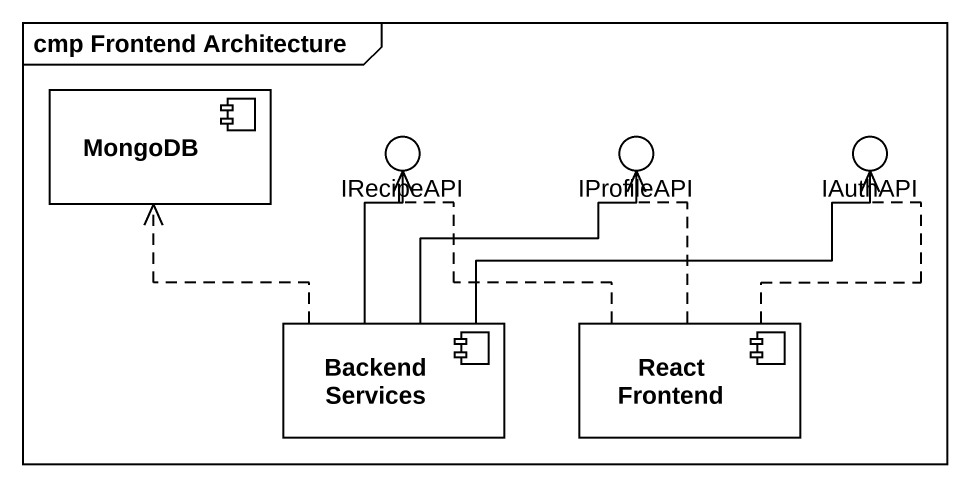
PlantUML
@startuml
mainframe cmp Frontend Architecture
component MongoDB
() IRecipeAPI
() IProfileAPI
() IAuthAPI
component "Backend Services" as Backend_Services
component "React Frontend" as React_Frontend
Backend_Services .up.> MongoDB
Backend_Services -up- IRecipeAPI
Backend_Services -up- IProfileAPI
Backend_Services -right- IAuthAPI
React_Frontend .up.> IRecipeAPI
React_Frontend .up.> IProfileAPI
React_Frontend .up.> IAuthAPI
@enduml
